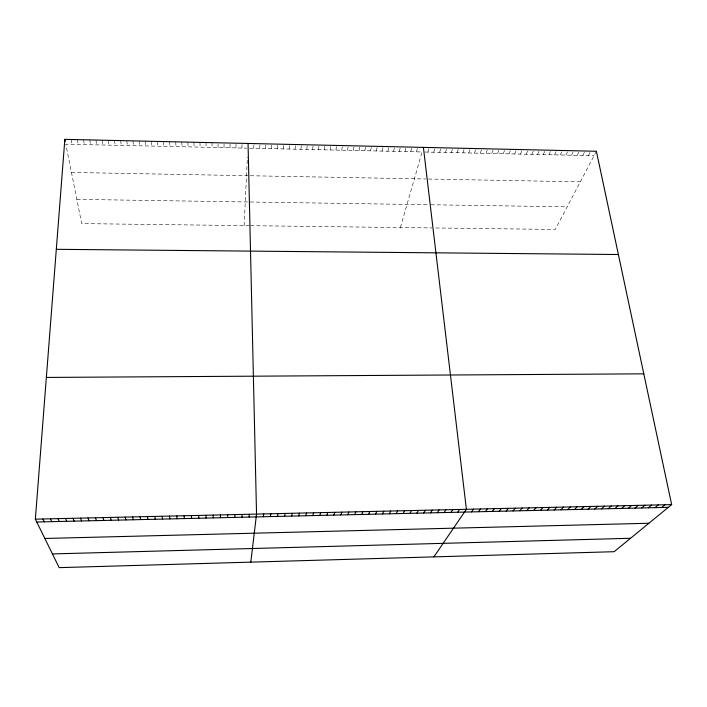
<?xml version="1.0" encoding="UTF-8"?>
<svg xmlns="http://www.w3.org/2000/svg" width="707" height="707" viewBox="0 0 707 707"><rect width="100%" height="100%" fill="white"/><g stroke="black" fill="none" stroke-linecap="round" stroke-linejoin="round"><path stroke-width="0.53" stroke-dasharray="3.54 2.65" d="M218.039 147.516L218.074 142.787M224.013 147.648L224.084 142.92M229.978 147.772L230.093 143.061M235.935 147.904L236.085 143.194M241.882 148.037L242.068 143.327M244.127 225.604L247.406 156.981M253.76 148.293L254.016 143.592M259.681 148.426L259.982 143.724M265.593 148.55L265.929 143.857M271.497 148.682L271.868 143.998M277.391 148.806L277.807 144.131M283.277 148.938L283.728 144.263M289.163 149.062L289.649 144.396M295.031 149.195L295.553 144.528M300.89 149.318L301.456 144.652M306.75 149.451L307.351 144.785M312.591 149.575L313.228 144.917M318.433 149.707L319.104 145.05M324.266 149.831L324.973 145.182M330.081 149.955L330.823 145.315M335.896 150.087L336.673 145.448M341.702 150.211L342.515 145.571M347.49 150.335L348.348 145.704M353.279 150.467L354.172 145.836M359.059 150.591L359.987 145.969M364.83 150.715L365.793 146.093M370.592 150.838L371.59 146.225M376.345 150.971L377.379 146.358M382.098 151.095L383.167 146.482M387.834 151.218L388.938 146.614M393.56 151.342L394.7 146.747M399.287 151.466L400.462 146.87M404.996 151.59L406.207 147.003M410.705 151.713L411.951 147.127M416.405 151.837L417.678 147.259M400.383 227.539L422.088 151.97L248.811 148.187M427.947 152.093L429.29 147.516M433.789 152.217L435.176 147.648M439.621 152.35L441.044 147.781M445.454 152.473L446.912 147.913M451.269 152.606L452.763 148.046M457.084 152.73L458.613 148.178M462.882 152.853L464.446 148.302M468.679 152.986L470.279 148.435M474.468 153.11L476.094 148.567M480.239 153.233L481.909 148.7M486.009 153.357L487.715 148.824M491.772 153.49L493.513 148.956M497.525 153.613L499.292 149.089M503.269 153.737L505.072 149.212M509.005 153.861L510.843 149.345M514.731 153.985L516.605 149.477M520.449 154.108L522.358 149.601M526.158 154.232L528.102 149.734M531.858 154.356L533.838 149.857M537.559 154.488L539.565 149.99M543.241 154.612L545.283 150.114M548.924 154.736L551 150.246M554.588 154.86L556.701 150.37M560.253 154.983L562.392 150.503M565.9 155.098L568.083 150.626M571.548 155.222L573.766 150.75M577.186 155.346L579.431 150.883M582.815 155.469L585.096 151.006M588.436 155.593L590.752 151.13M596.39 151.263L555.269 229.448L433.93 227.954M249.438 225.674L81.676 223.598L65.822 144.193L246.831 148.143M250.49 225.683L431.844 227.928M76.833 199.356L428.76 204.721M430.925 204.756L567.164 206.833M71.46 172.437L249.368 175.725M250.322 175.743L425.667 178.977M428.486 179.03L580.314 181.832M425.013 152.032L594.048 155.717M71.089 139.5L72.017 144.325M77.319 139.641L78.203 144.467M83.541 139.774L84.38 144.599M89.754 139.915L90.549 144.732M95.949 140.057L96.709 144.864M102.144 140.198L102.86 145.006M108.33 140.331L109.002 145.138M114.499 140.472L115.135 145.271M120.667 140.605L121.259 145.403M126.818 140.746L127.375 145.536M132.969 140.887L133.482 145.669M139.102 141.02L139.579 145.801M145.235 141.161L145.669 145.934M151.351 141.294L151.749 146.066M157.467 141.435L157.82 146.199M163.564 141.568L163.883 146.331M169.653 141.709L169.936 146.464M175.743 141.842L175.981 146.596M181.814 141.974L182.017 146.729M187.876 142.116L188.044 146.862M193.939 142.248L194.063 146.994M199.984 142.381L200.063 147.118M206.02 142.522L206.064 147.25M212.056 142.655L212.056 147.383"/><path stroke-width="1.06" d="M213.24 517.904L213.24 515.094M220.434 517.736L220.496 514.926M227.619 517.568L227.725 514.758M234.786 517.409L234.954 514.59M35.35 519.159L64.85 139.359L596.39 151.263L671.65 504.604L614.153 551.699L59.176 567.641L35.35 519.159L671.65 504.604M241.935 517.241L242.165 514.431M249.085 517.073L249.359 514.263M250.817 562.136L256.544 514.095L248.051 143.459M263.331 516.746L263.72 513.936M270.436 516.578L270.878 513.768M277.533 516.41L278.028 513.609M284.612 516.251L285.16 513.441M291.682 516.083L292.283 513.282M298.734 515.924L299.397 513.123M305.778 515.757L306.493 512.955M312.812 515.597L313.581 512.796M319.838 515.43L320.651 512.637M326.846 515.27L327.712 512.469M333.837 515.103L334.764 512.31M340.818 514.943L341.799 512.151M347.791 514.784L348.825 511.992M354.755 514.616L355.833 511.833M361.701 514.457L362.832 511.665M368.639 514.298L369.823 511.506M375.558 514.139L376.804 511.347M382.478 513.98L383.768 511.188M389.371 513.821L390.715 511.028M396.265 513.653L397.652 510.869M403.14 513.494L404.581 510.71M410.007 513.335L411.501 510.551M416.856 513.176L418.403 510.401M423.696 513.017L425.296 510.242M430.528 512.858L432.18 510.083M437.35 512.708L439.047 509.924M444.155 512.548L445.905 509.765M450.951 512.389L452.745 509.614M457.738 512.23L459.577 509.455M433.895 556.877L466.399 509.296L423.405 147.383M471.472 511.912L473.416 509.137M478.427 511.753L480.424 508.978M485.364 511.585L487.415 508.819M492.293 511.426L494.396 508.66M499.213 511.267L501.36 508.501M506.115 511.108L508.315 508.342M513.008 510.949L515.253 508.183M519.892 510.79L522.19 508.024M526.759 510.631L529.11 507.865M533.617 510.472L536.012 507.706M540.466 510.313L542.905 507.546M547.298 510.154L549.79 507.396M554.12 509.994L556.656 507.237M560.925 509.835L563.514 507.078M567.73 509.676L570.363 506.919M574.508 509.517L577.195 506.769M581.287 509.358L584.017 506.61M588.047 509.208L590.831 506.451M594.799 509.049L597.627 506.3M601.542 508.89L604.414 506.141M608.267 508.74L611.193 505.991M614.984 508.58L617.953 505.832M621.692 508.421L624.705 505.682M628.382 508.271L631.448 505.523M635.072 508.112L638.182 505.372M641.735 507.962L644.899 505.213M648.399 507.803L651.598 505.063M655.044 507.653L658.297 504.913M661.681 507.493L664.978 504.763M52.433 553.926L630.538 538.274M44.841 538.469L648.885 523.251M36.746 522.005L668.309 507.343M46.362 377.432L643.794 373.835M56.313 249.315L618.386 254.52M42.915 518.982L44.249 521.828M50.471 518.814L51.744 521.651M58.009 518.638L59.22 521.483M65.53 518.47L66.688 521.306M73.042 518.293L74.138 521.139M80.545 518.125L81.579 520.962M88.022 517.957L89.002 520.794M95.498 517.78L96.417 520.617M102.957 517.612L103.814 520.449M110.398 517.444L111.202 520.272M117.83 517.268L118.573 520.105M125.245 517.1L125.934 519.937M132.651 516.932L133.278 519.76M64.85 139.359L65.238 141.294M140.048 516.764L140.613 519.592M147.427 516.596L147.931 519.424M154.789 516.428L155.24 519.256M162.142 516.26L162.53 519.079M169.477 516.092L169.813 518.911M176.803 515.924L177.086 518.744M184.12 515.757L184.341 518.576M191.42 515.589L191.588 518.408M198.711 515.421L198.817 518.24M205.984 515.253L206.037 518.072"/></g></svg>
